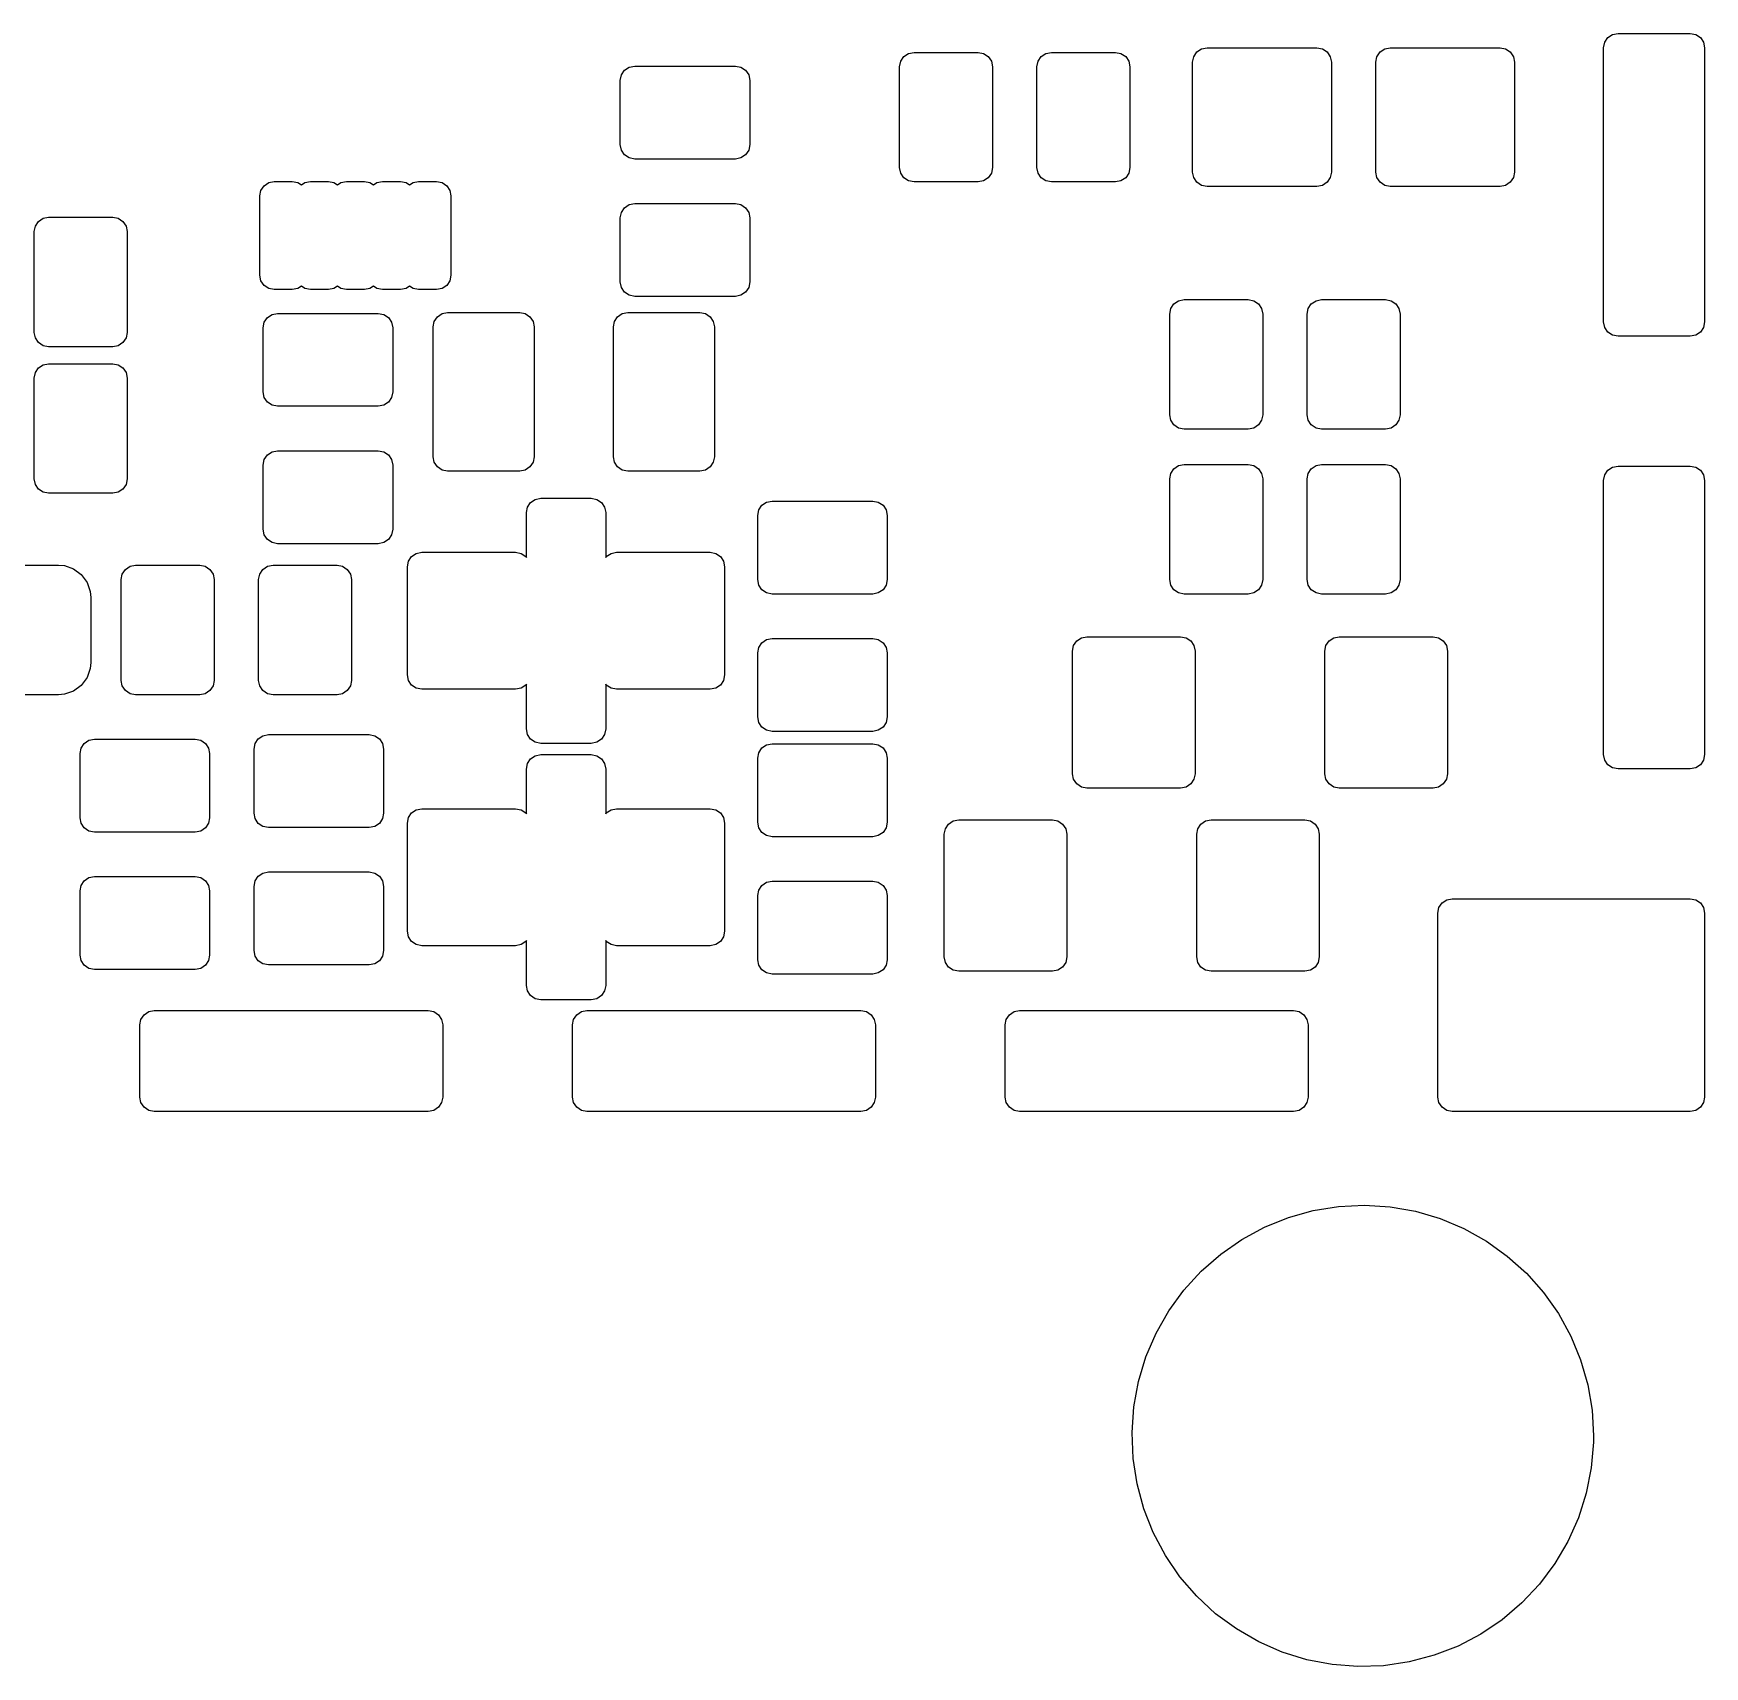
# Model space of a CAD drawing. Extents: x 0.01 to 3.59, y 0.07 to 1.93.
# Drawn here: x 2.674 to 3.587, y 0.074 to 0.966 of the extents above; entities that cross this region are included whole.
import ezdxf

# ---------------------------------------------------------------- set-up
doc = ezdxf.new("R2010")
doc.units = 0
doc.header["$MEASUREMENT"] = 0
doc.layers.add('BLACK', color=7, linetype='CONTINUOUS')

msp = doc.modelspace()

# ---------------------------------------------------------------- linework, layer by layer
at = {"layer": 'BLACK', "linetype": 'CONTINUOUS'}
for p, q in [((3.53154, 0.957835), (3.53213, 0.960848)), ((3.53213, 0.960848), (3.53384, 0.963402)), ((3.53384, 0.963402), (3.5364, 0.965109)), ((3.5364, 0.965109), (3.53941, 0.965709)), ((3.53941, 0.965709), (3.57878, 0.965709)), ((3.57878, 0.965709), (3.58179, 0.965109)), ((3.58179, 0.965109), (3.58435, 0.963402)), ((3.58435, 0.963402), (3.58605, 0.960848)), ((3.58605, 0.960848), (3.58665, 0.957835)), ((3.14713, 0.9475), (3.14773, 0.950513)), ((3.14773, 0.950513), (3.14943, 0.953068)), ((3.14943, 0.953068), (3.15199, 0.954775)), ((3.15199, 0.954775), (3.155, 0.955374)), ((3.155, 0.955374), (3.19, 0.955374)), ((3.19, 0.955374), (3.19301, 0.954775)), ((3.19301, 0.954775), (3.19557, 0.953068)), ((3.19557, 0.953068), (3.19727, 0.950513)), ((3.19727, 0.950513), (3.19787, 0.9475)), ((3.22213, 0.9475), (3.22273, 0.950513)), ((3.22273, 0.950513), (3.22443, 0.953068)), ((3.22443, 0.953068), (3.22699, 0.954775)), ((3.22699, 0.954775), (3.23, 0.955374)), ((3.23, 0.955374), (3.265, 0.955374)), ((3.265, 0.955374), (3.26801, 0.954775)), ((3.26801, 0.954775), (3.27057, 0.953068)), ((3.27057, 0.953068), (3.27227, 0.950513)), ((3.27227, 0.950513), (3.27287, 0.9475)), ((3.30713, 0.95), (3.30773, 0.953013)), ((3.30713, 0.89), (3.30713, 0.95)), ((3.30773, 0.953013), (3.30943, 0.955568)), ((3.30943, 0.955568), (3.31199, 0.957275)), ((3.31199, 0.957275), (3.315, 0.957874)), ((3.315, 0.957874), (3.375, 0.957874)), ((3.375, 0.957874), (3.37801, 0.957275)), ((3.37801, 0.957275), (3.38057, 0.955568)), ((3.38057, 0.955568), (3.38227, 0.953013)), ((3.38227, 0.953013), (3.38287, 0.95)), ((3.38287, 0.95), (3.38287, 0.89)), ((3.40713, 0.95), (3.40773, 0.953013)), ((3.40713, 0.89), (3.40713, 0.95)), ((3.40773, 0.953013), (3.40943, 0.955568)), ((3.40943, 0.955568), (3.41199, 0.957275)), ((3.41199, 0.957275), (3.415, 0.957874)), ((3.415, 0.957874), (3.475, 0.957874)), ((3.475, 0.957874), (3.47801, 0.957275)), ((3.47801, 0.957275), (3.48057, 0.955568)), ((3.48057, 0.955568), (3.48227, 0.953013)), ((3.48227, 0.953013), (3.48287, 0.95)), ((3.48287, 0.95), (3.48287, 0.89)), ((3.53154, 0.808228), (3.53154, 0.957835)), ((3.58665, 0.957835), (3.58665, 0.808228)), ((2.99463, 0.94), (2.99523, 0.943013)), ((2.99463, 0.905), (2.99463, 0.94)), ((2.99523, 0.943013), (2.99693, 0.945568)), ((2.99693, 0.945568), (2.99949, 0.947275)), ((2.99949, 0.947275), (3.0025, 0.947874)), ((3.0025, 0.947874), (3.0575, 0.947874)), ((3.0575, 0.947874), (3.06051, 0.947275)), ((3.06051, 0.947275), (3.06307, 0.945568)), ((3.06307, 0.945568), (3.06477, 0.943013)), ((3.06477, 0.943013), (3.06537, 0.94)), ((3.06537, 0.94), (3.06537, 0.905)), ((3.14713, 0.8925), (3.14713, 0.9475)), ((3.19787, 0.9475), (3.19787, 0.8925)), ((3.22213, 0.8925), (3.22213, 0.9475)), ((3.27287, 0.9475), (3.27287, 0.8925)), ((2.99523, 0.901987), (2.99463, 0.905)), ((3.06537, 0.905), (3.06477, 0.901987)), ((2.99693, 0.899432), (2.99523, 0.901987)), ((2.99949, 0.897725), (2.99693, 0.899432)), ((3.0025, 0.897126), (2.99949, 0.897725)), ((3.0575, 0.897126), (3.0025, 0.897126)), ((3.06051, 0.897725), (3.0575, 0.897126)), ((3.06307, 0.899432), (3.06051, 0.897725)), ((3.06477, 0.901987), (3.06307, 0.899432)), ((3.14773, 0.889487), (3.14713, 0.8925)), ((3.14943, 0.886932), (3.14773, 0.889487)), ((3.15199, 0.885225), (3.14943, 0.886932)), ((3.155, 0.884626), (3.15199, 0.885225)), ((3.19301, 0.885225), (3.19, 0.884626)), ((3.19557, 0.886932), (3.19301, 0.885225)), ((3.19727, 0.889487), (3.19557, 0.886932)), ((3.19787, 0.8925), (3.19727, 0.889487)), ((3.22273, 0.889487), (3.22213, 0.8925)), ((3.22443, 0.886932), (3.22273, 0.889487)), ((3.22699, 0.885225), (3.22443, 0.886932)), ((3.23, 0.884626), (3.22699, 0.885225)), ((3.26801, 0.885225), (3.265, 0.884626)), ((3.27057, 0.886932), (3.26801, 0.885225)), ((3.27227, 0.889487), (3.27057, 0.886932)), ((3.27287, 0.8925), (3.27227, 0.889487)), ((3.30773, 0.886987), (3.30713, 0.89)), ((3.30943, 0.884432), (3.30773, 0.886987)), ((3.38227, 0.886987), (3.38057, 0.884432)), ((3.38287, 0.89), (3.38227, 0.886987)), ((3.40773, 0.886987), (3.40713, 0.89)), ((3.40943, 0.884432), (3.40773, 0.886987)), ((3.48227, 0.886987), (3.48057, 0.884432)), ((3.48287, 0.89), (3.48227, 0.886987)), ((2.79783, 0.877008), (2.79843, 0.880021)), ((2.79783, 0.833701), (2.79783, 0.877008)), ((2.79843, 0.880021), (2.80014, 0.882576)), ((2.80014, 0.882576), (2.8027, 0.884283)), ((2.8027, 0.884283), (2.80571, 0.884882)), ((2.80571, 0.884882), (2.81555, 0.884882)), ((2.81555, 0.884882), (2.81856, 0.884283)), ((2.81856, 0.884283), (2.82047, 0.883008)), ((2.82047, 0.883008), (2.82238, 0.884283)), ((2.82238, 0.884283), (2.82539, 0.884882)), ((2.82539, 0.884882), (2.83524, 0.884882)), ((2.83524, 0.884882), (2.83825, 0.884283)), ((2.83825, 0.884283), (2.84016, 0.883008)), ((2.84016, 0.883008), (2.84207, 0.884283)), ((2.84207, 0.884283), (2.84508, 0.884882)), ((2.84508, 0.884882), (2.85492, 0.884882)), ((2.85492, 0.884882), (2.85793, 0.884283)), ((2.85793, 0.884283), (2.85984, 0.883008)), ((2.85984, 0.883008), (2.86175, 0.884283)), ((2.86175, 0.884283), (2.86476, 0.884882)), ((2.86476, 0.884882), (2.87461, 0.884882)), ((2.87461, 0.884882), (2.87762, 0.884283)), ((2.87762, 0.884283), (2.87953, 0.883008)), ((2.87953, 0.883008), (2.88144, 0.884283)), ((2.88144, 0.884283), (2.88445, 0.884882)), ((2.88445, 0.884882), (2.89429, 0.884882)), ((2.89429, 0.884882), (2.8973, 0.884283)), ((2.8973, 0.884283), (2.89986, 0.882576)), ((2.89986, 0.882576), (2.90157, 0.880021)), ((2.90157, 0.880021), (2.90217, 0.877008)), ((2.90217, 0.877008), (2.90217, 0.833701)), ((3.19, 0.884626), (3.155, 0.884626)), ((3.265, 0.884626), (3.23, 0.884626)), ((3.31199, 0.882725), (3.30943, 0.884432)), ((3.315, 0.882126), (3.31199, 0.882725)), ((3.375, 0.882126), (3.315, 0.882126)), ((3.37801, 0.882725), (3.375, 0.882126)), ((3.38057, 0.884432), (3.37801, 0.882725)), ((3.41199, 0.882725), (3.40943, 0.884432)), ((3.415, 0.882126), (3.41199, 0.882725)), ((3.475, 0.882126), (3.415, 0.882126)), ((3.47801, 0.882725), (3.475, 0.882126)), ((3.48057, 0.884432), (3.47801, 0.882725)), ((2.99463, 0.865), (2.99523, 0.868013)), ((2.99523, 0.868013), (2.99693, 0.870568)), ((2.99693, 0.870568), (2.99949, 0.872275)), ((2.99949, 0.872275), (3.0025, 0.872874)), ((3.0025, 0.872874), (3.0575, 0.872874)), ((3.0575, 0.872874), (3.06051, 0.872275)), ((3.06051, 0.872275), (3.06307, 0.870568)), ((3.06307, 0.870568), (3.06477, 0.868013)), ((3.06477, 0.868013), (3.06537, 0.865)), ((2.67463, 0.8575), (2.67523, 0.860513)), ((2.67523, 0.860513), (2.67693, 0.863068)), ((2.67693, 0.863068), (2.67949, 0.864775)), ((2.67949, 0.864775), (2.6825, 0.865374)), ((2.6825, 0.865374), (2.7175, 0.865374)), ((2.7175, 0.865374), (2.72051, 0.864775)), ((2.72051, 0.864775), (2.72307, 0.863068)), ((2.72307, 0.863068), (2.72477, 0.860513)), ((2.72477, 0.860513), (2.72537, 0.8575)), ((2.99463, 0.83), (2.99463, 0.865)), ((3.06537, 0.865), (3.06537, 0.83)), ((2.67463, 0.8025), (2.67463, 0.8575)), ((2.72537, 0.8575), (2.72537, 0.8025)), ((2.79843, 0.830688), (2.79783, 0.833701)), ((2.80014, 0.828133), (2.79843, 0.830688)), ((2.90157, 0.830688), (2.89986, 0.828133)), ((2.90217, 0.833701), (2.90157, 0.830688)), ((2.8027, 0.826426), (2.80014, 0.828133)), ((2.80571, 0.825827), (2.8027, 0.826426)), ((2.81555, 0.825827), (2.80571, 0.825827)), ((2.81856, 0.826426), (2.81555, 0.825827)), ((2.82047, 0.827701), (2.81856, 0.826426)), ((2.82238, 0.826426), (2.82047, 0.827701)), ((2.82539, 0.825827), (2.82238, 0.826426)), ((2.83524, 0.825827), (2.82539, 0.825827)), ((2.83825, 0.826426), (2.83524, 0.825827)), ((2.84016, 0.827701), (2.83825, 0.826426)), ((2.84207, 0.826426), (2.84016, 0.827701)), ((2.84508, 0.825827), (2.84207, 0.826426)), ((2.85492, 0.825827), (2.84508, 0.825827)), ((2.85793, 0.826426), (2.85492, 0.825827)), ((2.85984, 0.827701), (2.85793, 0.826426)), ((2.86175, 0.826426), (2.85984, 0.827701)), ((2.86476, 0.825827), (2.86175, 0.826426)), ((2.87461, 0.825827), (2.86476, 0.825827)), ((2.87762, 0.826426), (2.87461, 0.825827)), ((2.87953, 0.827701), (2.87762, 0.826426)), ((2.88144, 0.826426), (2.87953, 0.827701)), ((2.88445, 0.825827), (2.88144, 0.826426)), ((2.89429, 0.825827), (2.88445, 0.825827)), ((2.8973, 0.826426), (2.89429, 0.825827)), ((2.89986, 0.828133), (2.8973, 0.826426)), ((2.99523, 0.826987), (2.99463, 0.83)), ((2.99693, 0.824432), (2.99523, 0.826987)), ((2.99949, 0.822725), (2.99693, 0.824432)), ((3.0025, 0.822126), (2.99949, 0.822725)), ((3.0575, 0.822126), (3.0025, 0.822126)), ((3.06051, 0.822725), (3.0575, 0.822126)), ((3.06307, 0.824432), (3.06051, 0.822725)), ((3.06477, 0.826987), (3.06307, 0.824432)), ((3.06537, 0.83), (3.06477, 0.826987)), ((2.80193, 0.810568), (2.80449, 0.812275)), ((2.80449, 0.812275), (2.8075, 0.812874)), ((2.8075, 0.812874), (2.8625, 0.812874)), ((2.8625, 0.812874), (2.86551, 0.812275)), ((2.86551, 0.812275), (2.86807, 0.810568)), ((2.89475, 0.811001), (2.8973, 0.812708)), ((2.8973, 0.812708), (2.90031, 0.813307)), ((2.90031, 0.813307), (2.93969, 0.813307)), ((2.93969, 0.813307), (2.9427, 0.812708)), ((2.9427, 0.812708), (2.94525, 0.811001)), ((2.99317, 0.811001), (2.99573, 0.812708)), ((2.99573, 0.812708), (2.99874, 0.813307)), ((2.99874, 0.813307), (3.03811, 0.813307)), ((3.03811, 0.813307), (3.04112, 0.812708)), ((3.04112, 0.812708), (3.04368, 0.811001)), ((3.29463, 0.8125), (3.29523, 0.815513)), ((3.29463, 0.7575), (3.29463, 0.8125)), ((3.29523, 0.815513), (3.29693, 0.818068)), ((3.29693, 0.818068), (3.29949, 0.819775)), ((3.29949, 0.819775), (3.3025, 0.820374)), ((3.3025, 0.820374), (3.3375, 0.820374)), ((3.3375, 0.820374), (3.34051, 0.819775)), ((3.34051, 0.819775), (3.34307, 0.818068)), ((3.34307, 0.818068), (3.34477, 0.815513)), ((3.34477, 0.815513), (3.34537, 0.8125)), ((3.34537, 0.8125), (3.34537, 0.7575)), ((3.36963, 0.8125), (3.37023, 0.815513)), ((3.36963, 0.7575), (3.36963, 0.8125)), ((3.37023, 0.815513), (3.37193, 0.818068)), ((3.37193, 0.818068), (3.37449, 0.819775)), ((3.37449, 0.819775), (3.3775, 0.820374)), ((3.3775, 0.820374), (3.4125, 0.820374)), ((3.4125, 0.820374), (3.41551, 0.819775)), ((3.41551, 0.819775), (3.41807, 0.818068)), ((3.41807, 0.818068), (3.41977, 0.815513)), ((3.41977, 0.815513), (3.42037, 0.8125)), ((3.42037, 0.8125), (3.42037, 0.7575)), ((2.79963, 0.805), (2.80023, 0.808013)), ((2.79963, 0.77), (2.79963, 0.805)), ((2.80023, 0.808013), (2.80193, 0.810568)), ((2.86807, 0.810568), (2.86977, 0.808013)), ((2.86977, 0.808013), (2.87037, 0.805)), ((2.87037, 0.805), (2.87037, 0.77)), ((2.89244, 0.805433), (2.89304, 0.808446)), ((2.89244, 0.734567), (2.89244, 0.805433)), ((2.89304, 0.808446), (2.89475, 0.811001)), ((2.94525, 0.811001), (2.94696, 0.808446)), ((2.94696, 0.808446), (2.94756, 0.805433)), ((2.94756, 0.805433), (2.94756, 0.734567)), ((2.99087, 0.805433), (2.99147, 0.808446)), ((2.99087, 0.734567), (2.99087, 0.805433)), ((2.99147, 0.808446), (2.99317, 0.811001)), ((3.04368, 0.811001), (3.04538, 0.808446)), ((3.04538, 0.808446), (3.04598, 0.805433)), ((3.04598, 0.805433), (3.04598, 0.734567)), ((3.53213, 0.805215), (3.53154, 0.808228)), ((3.53384, 0.802661), (3.53213, 0.805215)), ((3.58605, 0.805215), (3.58435, 0.802661)), ((3.58665, 0.808228), (3.58605, 0.805215)), ((2.67523, 0.799487), (2.67463, 0.8025)), ((2.67693, 0.796932), (2.67523, 0.799487)), ((2.67949, 0.795225), (2.67693, 0.796932)), ((2.6825, 0.794626), (2.67949, 0.795225)), ((2.7175, 0.794626), (2.6825, 0.794626)), ((2.72051, 0.795225), (2.7175, 0.794626)), ((2.72307, 0.796932), (2.72051, 0.795225)), ((2.72477, 0.799487), (2.72307, 0.796932)), ((2.72537, 0.8025), (2.72477, 0.799487)), ((3.5364, 0.800954), (3.53384, 0.802661)), ((3.53941, 0.800354), (3.5364, 0.800954)), ((3.57878, 0.800354), (3.53941, 0.800354)), ((3.58179, 0.800954), (3.57878, 0.800354)), ((3.58435, 0.802661), (3.58179, 0.800954)), ((2.67693, 0.783068), (2.67949, 0.784775)), ((2.67949, 0.784775), (2.6825, 0.785374)), ((2.6825, 0.785374), (2.7175, 0.785374)), ((2.7175, 0.785374), (2.72051, 0.784775)), ((2.72051, 0.784775), (2.72307, 0.783068)), ((2.67463, 0.7775), (2.67523, 0.780513)), ((2.67463, 0.7225), (2.67463, 0.7775)), ((2.67523, 0.780513), (2.67693, 0.783068)), ((2.72307, 0.783068), (2.72477, 0.780513)), ((2.72477, 0.780513), (2.72537, 0.7775)), ((2.72537, 0.7775), (2.72537, 0.7225)), ((2.80023, 0.766987), (2.79963, 0.77)), ((2.80193, 0.764432), (2.80023, 0.766987)), ((2.86977, 0.766987), (2.86807, 0.764432)), ((2.87037, 0.77), (2.86977, 0.766987)), ((2.80449, 0.762725), (2.80193, 0.764432)), ((2.8075, 0.762126), (2.80449, 0.762725)), ((2.8625, 0.762126), (2.8075, 0.762126)), ((2.86551, 0.762725), (2.8625, 0.762126)), ((2.86807, 0.764432), (2.86551, 0.762725)), ((3.29523, 0.754487), (3.29463, 0.7575)), ((3.34537, 0.7575), (3.34477, 0.754487)), ((3.37023, 0.754487), (3.36963, 0.7575)), ((3.42037, 0.7575), (3.41977, 0.754487)), ((3.29693, 0.751932), (3.29523, 0.754487)), ((3.29949, 0.750225), (3.29693, 0.751932)), ((3.3025, 0.749626), (3.29949, 0.750225)), ((3.3375, 0.749626), (3.3025, 0.749626)), ((3.34051, 0.750225), (3.3375, 0.749626)), ((3.34307, 0.751932), (3.34051, 0.750225)), ((3.34477, 0.754487), (3.34307, 0.751932)), ((3.37193, 0.751932), (3.37023, 0.754487)), ((3.37449, 0.750225), (3.37193, 0.751932)), ((3.3775, 0.749626), (3.37449, 0.750225)), ((3.4125, 0.749626), (3.3775, 0.749626)), ((3.41551, 0.750225), (3.4125, 0.749626)), ((3.41807, 0.751932), (3.41551, 0.750225)), ((3.41977, 0.754487), (3.41807, 0.751932)), ((2.79963, 0.73), (2.80023, 0.733013)), ((2.79963, 0.695), (2.79963, 0.73)), ((2.80023, 0.733013), (2.80193, 0.735568)), ((2.80193, 0.735568), (2.80449, 0.737275)), ((2.80449, 0.737275), (2.8075, 0.737874)), ((2.8075, 0.737874), (2.8625, 0.737874)), ((2.8625, 0.737874), (2.86551, 0.737275)), ((2.86551, 0.737275), (2.86807, 0.735568)), ((2.86807, 0.735568), (2.86977, 0.733013)), ((2.86977, 0.733013), (2.87037, 0.73)), ((2.87037, 0.73), (2.87037, 0.695)), ((2.89304, 0.731554), (2.89244, 0.734567)), ((2.89475, 0.728999), (2.89304, 0.731554)), ((2.94696, 0.731554), (2.94525, 0.728999)), ((2.94756, 0.734567), (2.94696, 0.731554)), ((2.99147, 0.731554), (2.99087, 0.734567)), ((2.99317, 0.728999), (2.99147, 0.731554)), ((3.04538, 0.731554), (3.04368, 0.728999)), ((3.04598, 0.734567), (3.04538, 0.731554)), ((3.29949, 0.729775), (3.3025, 0.730374)), ((3.3025, 0.730374), (3.3375, 0.730374)), ((3.3375, 0.730374), (3.34051, 0.729775)), ((3.37449, 0.729775), (3.3775, 0.730374)), ((3.3775, 0.730374), (3.4125, 0.730374)), ((3.4125, 0.730374), (3.41551, 0.729775)), ((2.67523, 0.719487), (2.67463, 0.7225)), ((2.72537, 0.7225), (2.72477, 0.719487)), ((2.8973, 0.727292), (2.89475, 0.728999)), ((2.90031, 0.726693), (2.8973, 0.727292)), ((2.93969, 0.726693), (2.90031, 0.726693)), ((2.9427, 0.727292), (2.93969, 0.726693)), ((2.94525, 0.728999), (2.9427, 0.727292)), ((2.99573, 0.727292), (2.99317, 0.728999)), ((2.99874, 0.726693), (2.99573, 0.727292)), ((3.03811, 0.726693), (2.99874, 0.726693)), ((3.04112, 0.727292), (3.03811, 0.726693)), ((3.04368, 0.728999), (3.04112, 0.727292)), ((3.29463, 0.7225), (3.29523, 0.725513)), ((3.29463, 0.6675), (3.29463, 0.7225)), ((3.29523, 0.725513), (3.29693, 0.728068)), ((3.29693, 0.728068), (3.29949, 0.729775)), ((3.34051, 0.729775), (3.34307, 0.728068)), ((3.34307, 0.728068), (3.34477, 0.725513)), ((3.34477, 0.725513), (3.34537, 0.7225)), ((3.34537, 0.7225), (3.34537, 0.6675)), ((3.36963, 0.7225), (3.37023, 0.725513)), ((3.36963, 0.6675), (3.36963, 0.7225)), ((3.37023, 0.725513), (3.37193, 0.728068)), ((3.37193, 0.728068), (3.37449, 0.729775)), ((3.41551, 0.729775), (3.41807, 0.728068)), ((3.41807, 0.728068), (3.41977, 0.725513)), ((3.41977, 0.725513), (3.42037, 0.7225)), ((3.42037, 0.7225), (3.42037, 0.6675)), ((3.53154, 0.721614), (3.53213, 0.724627)), ((3.53154, 0.572008), (3.53154, 0.721614)), ((3.53213, 0.724627), (3.53384, 0.727182)), ((3.53384, 0.727182), (3.5364, 0.728889)), ((3.5364, 0.728889), (3.53941, 0.729488)), ((3.53941, 0.729488), (3.57878, 0.729488)), ((3.57878, 0.729488), (3.58179, 0.728889)), ((3.58179, 0.728889), (3.58435, 0.727182)), ((3.58435, 0.727182), (3.58605, 0.724627)), ((3.58605, 0.724627), (3.58665, 0.721614)), ((3.58665, 0.721614), (3.58665, 0.572008)), ((2.67693, 0.716932), (2.67523, 0.719487)), ((2.67949, 0.715225), (2.67693, 0.716932)), ((2.6825, 0.714626), (2.67949, 0.715225)), ((2.7175, 0.714626), (2.6825, 0.714626)), ((2.72051, 0.715225), (2.7175, 0.714626)), ((2.72307, 0.716932), (2.72051, 0.715225)), ((2.72477, 0.719487), (2.72307, 0.716932)), ((2.94821, 0.71133), (2.95122, 0.711929)), ((2.95122, 0.711929), (2.97878, 0.711929)), ((2.97878, 0.711929), (2.98179, 0.71133)), ((2.94335, 0.704055), (2.94395, 0.707068)), ((2.94335, 0.67959), (2.94335, 0.704055)), ((2.94395, 0.707068), (2.94565, 0.709623)), ((2.94565, 0.709623), (2.94821, 0.71133)), ((2.98179, 0.71133), (2.98435, 0.709623)), ((2.98435, 0.709623), (2.98605, 0.707068)), ((2.98605, 0.707068), (2.98665, 0.704055)), ((2.98665, 0.704055), (2.98665, 0.67959)), ((3.06963, 0.7025), (3.07023, 0.705513)), ((3.07023, 0.705513), (3.07193, 0.708068)), ((3.07193, 0.708068), (3.07449, 0.709775)), ((3.07449, 0.709775), (3.0775, 0.710374)), ((3.0775, 0.710374), (3.1325, 0.710374)), ((3.1325, 0.710374), (3.13551, 0.709775)), ((3.13551, 0.709775), (3.13807, 0.708068)), ((3.13807, 0.708068), (3.13977, 0.705513)), ((3.13977, 0.705513), (3.14037, 0.7025)), ((2.80023, 0.691987), (2.79963, 0.695)), ((2.87037, 0.695), (2.86977, 0.691987)), ((3.06963, 0.6675), (3.06963, 0.7025)), ((3.14037, 0.7025), (3.14037, 0.6675)), ((2.80193, 0.689432), (2.80023, 0.691987)), ((2.80449, 0.687725), (2.80193, 0.689432)), ((2.8075, 0.687126), (2.80449, 0.687725)), ((2.8625, 0.687126), (2.8075, 0.687126)), ((2.86551, 0.687725), (2.8625, 0.687126)), ((2.86807, 0.689432), (2.86551, 0.687725)), ((2.86977, 0.691987), (2.86807, 0.689432)), ((2.6622, 0.675433), (2.6878, 0.675433)), ((2.6878, 0.675433), (2.69112, 0.675119)), ((2.72699, 0.674775), (2.73, 0.675374)), ((2.73, 0.675374), (2.765, 0.675374)), ((2.765, 0.675374), (2.76801, 0.674775)), ((2.80199, 0.674775), (2.805, 0.675374)), ((2.805, 0.675374), (2.84, 0.675374)), ((2.84, 0.675374), (2.84301, 0.674775)), ((2.87839, 0.674528), (2.87899, 0.677541)), ((2.87899, 0.677541), (2.88069, 0.680095)), ((2.88069, 0.680095), (2.88325, 0.681802)), ((2.88325, 0.681802), (2.88626, 0.682402)), ((2.88626, 0.682402), (2.93744, 0.682402)), ((2.93744, 0.682402), (2.94045, 0.681802)), ((2.94045, 0.681802), (2.94301, 0.680095)), ((2.94301, 0.680095), (2.94335, 0.67959)), ((2.98665, 0.67959), (2.98699, 0.680095)), ((2.98699, 0.680095), (2.98955, 0.681802)), ((2.98955, 0.681802), (2.99256, 0.682402)), ((2.99256, 0.682402), (3.04374, 0.682402)), ((3.04374, 0.682402), (3.04675, 0.681802)), ((3.04675, 0.681802), (3.04931, 0.680095)), ((3.04931, 0.680095), (3.05101, 0.677541)), ((3.05101, 0.677541), (3.05161, 0.674528)), ((2.69112, 0.675119), (2.69609, 0.673374)), ((2.69609, 0.673374), (2.70032, 0.670244)), ((2.70032, 0.670244), (2.70345, 0.666007)), ((2.72213, 0.6675), (2.72273, 0.670513)), ((2.72213, 0.6125), (2.72213, 0.6675)), ((2.72273, 0.670513), (2.72443, 0.673068)), ((2.72443, 0.673068), (2.72699, 0.674775)), ((2.76801, 0.674775), (2.77057, 0.673068)), ((2.77057, 0.673068), (2.77227, 0.670513)), ((2.77227, 0.670513), (2.77287, 0.6675)), ((2.77287, 0.6675), (2.77287, 0.6125)), ((2.79713, 0.6675), (2.79773, 0.670513)), ((2.79713, 0.6125), (2.79713, 0.6675)), ((2.79773, 0.670513), (2.79943, 0.673068)), ((2.79943, 0.673068), (2.80199, 0.674775)), ((2.84301, 0.674775), (2.84557, 0.673068)), ((2.84557, 0.673068), (2.84727, 0.670513)), ((2.84727, 0.670513), (2.84787, 0.6675)), ((2.84787, 0.6675), (2.84787, 0.6125)), ((2.87839, 0.615472), (2.87839, 0.674528)), ((3.05161, 0.674528), (3.05161, 0.615472)), ((3.07023, 0.664487), (3.06963, 0.6675)), ((3.14037, 0.6675), (3.13977, 0.664487)), ((3.29523, 0.664487), (3.29463, 0.6675)), ((3.34537, 0.6675), (3.34477, 0.664487)), ((3.37023, 0.664487), (3.36963, 0.6675)), ((3.42037, 0.6675), (3.41977, 0.664487)), ((2.70345, 0.666007), (2.7052, 0.661036)), ((2.7052, 0.661036), (2.70551, 0.657717)), ((2.70551, 0.657717), (2.70551, 0.622283)), ((3.07193, 0.661932), (3.07023, 0.664487)), ((3.07449, 0.660225), (3.07193, 0.661932)), ((3.0775, 0.659626), (3.07449, 0.660225)), ((3.1325, 0.659626), (3.0775, 0.659626)), ((3.13551, 0.660225), (3.1325, 0.659626)), ((3.13807, 0.661932), (3.13551, 0.660225)), ((3.13977, 0.664487), (3.13807, 0.661932)), ((3.29693, 0.661932), (3.29523, 0.664487)), ((3.29949, 0.660225), (3.29693, 0.661932)), ((3.3025, 0.659626), (3.29949, 0.660225)), ((3.3375, 0.659626), (3.3025, 0.659626)), ((3.34051, 0.660225), (3.3375, 0.659626)), ((3.34307, 0.661932), (3.34051, 0.660225)), ((3.34477, 0.664487), (3.34307, 0.661932)), ((3.37193, 0.661932), (3.37023, 0.664487)), ((3.37449, 0.660225), (3.37193, 0.661932)), ((3.3775, 0.659626), (3.37449, 0.660225)), ((3.4125, 0.659626), (3.3775, 0.659626)), ((3.41551, 0.660225), (3.4125, 0.659626)), ((3.41807, 0.661932), (3.41551, 0.660225)), ((3.41977, 0.664487), (3.41807, 0.661932)), ((3.06963, 0.6275), (3.07023, 0.630513)), ((3.07023, 0.630513), (3.07193, 0.633068)), ((3.07193, 0.633068), (3.07449, 0.634775)), ((3.07449, 0.634775), (3.0775, 0.635374)), ((3.0775, 0.635374), (3.1325, 0.635374)), ((3.1325, 0.635374), (3.13551, 0.634775)), ((3.13551, 0.634775), (3.13807, 0.633068)), ((3.13807, 0.633068), (3.13977, 0.630513)), ((3.13977, 0.630513), (3.14037, 0.6275)), ((3.24154, 0.628465), (3.24213, 0.631478)), ((3.24213, 0.631478), (3.24384, 0.634032)), ((3.24384, 0.634032), (3.2464, 0.635739)), ((3.2464, 0.635739), (3.24941, 0.636339)), ((3.24941, 0.636339), (3.30059, 0.636339)), ((3.30059, 0.636339), (3.3036, 0.635739)), ((3.3036, 0.635739), (3.30616, 0.634032)), ((3.30616, 0.634032), (3.30787, 0.631478)), ((3.30787, 0.631478), (3.30846, 0.628465)), ((3.37933, 0.628465), (3.37993, 0.631478)), ((3.37993, 0.631478), (3.38164, 0.634032)), ((3.38164, 0.634032), (3.38419, 0.635739)), ((3.38419, 0.635739), (3.3872, 0.636339)), ((3.3872, 0.636339), (3.43839, 0.636339)), ((3.43839, 0.636339), (3.4414, 0.635739)), ((3.4414, 0.635739), (3.44395, 0.634032)), ((3.44395, 0.634032), (3.44566, 0.631478)), ((3.44566, 0.631478), (3.44626, 0.628465)), ((2.70551, 0.622283), (2.7052, 0.618964)), ((3.06963, 0.5925), (3.06963, 0.6275)), ((3.14037, 0.6275), (3.14037, 0.5925)), ((3.24154, 0.561535), (3.24154, 0.628465)), ((3.30846, 0.628465), (3.30846, 0.561535)), ((3.37933, 0.561535), (3.37933, 0.628465)), ((3.44626, 0.628465), (3.44626, 0.561535)), ((2.70345, 0.613993), (2.70032, 0.609756)), ((2.7052, 0.618964), (2.70345, 0.613993)), ((2.72273, 0.609487), (2.72213, 0.6125)), ((2.77287, 0.6125), (2.77227, 0.609487)), ((2.79773, 0.609487), (2.79713, 0.6125)), ((2.84787, 0.6125), (2.84727, 0.609487)), ((2.87899, 0.612459), (2.87839, 0.615472)), ((2.88069, 0.609905), (2.87899, 0.612459)), ((3.05101, 0.612459), (3.04931, 0.609905)), ((3.05161, 0.615472), (3.05101, 0.612459)), ((2.6878, 0.604567), (2.6622, 0.604567)), ((2.69112, 0.604881), (2.6878, 0.604567)), ((2.69609, 0.606626), (2.69112, 0.604881)), ((2.70032, 0.609756), (2.69609, 0.606626)), ((2.72443, 0.606932), (2.72273, 0.609487)), ((2.72699, 0.605225), (2.72443, 0.606932)), ((2.73, 0.604626), (2.72699, 0.605225)), ((2.765, 0.604626), (2.73, 0.604626)), ((2.76801, 0.605225), (2.765, 0.604626)), ((2.77057, 0.606932), (2.76801, 0.605225)), ((2.77227, 0.609487), (2.77057, 0.606932)), ((2.79943, 0.606932), (2.79773, 0.609487)), ((2.80199, 0.605225), (2.79943, 0.606932)), ((2.805, 0.604626), (2.80199, 0.605225)), ((2.84, 0.604626), (2.805, 0.604626)), ((2.84301, 0.605225), (2.84, 0.604626)), ((2.84557, 0.606932), (2.84301, 0.605225)), ((2.84727, 0.609487), (2.84557, 0.606932)), ((2.88325, 0.608198), (2.88069, 0.609905)), ((2.88626, 0.607598), (2.88325, 0.608198)), ((2.93744, 0.607598), (2.88626, 0.607598)), ((2.94045, 0.608198), (2.93744, 0.607598)), ((2.94301, 0.609905), (2.94045, 0.608198)), ((2.94335, 0.61041), (2.94301, 0.609905)), ((2.94335, 0.585945), (2.94335, 0.61041)), ((2.98699, 0.609905), (2.98665, 0.61041)), ((2.98665, 0.61041), (2.98665, 0.585945)), ((2.98955, 0.608198), (2.98699, 0.609905)), ((2.99256, 0.607598), (2.98955, 0.608198)), ((3.04374, 0.607598), (2.99256, 0.607598)), ((3.04675, 0.608198), (3.04374, 0.607598)), ((3.04931, 0.609905), (3.04675, 0.608198)), ((2.94395, 0.582932), (2.94335, 0.585945)), ((2.98665, 0.585945), (2.98605, 0.582932)), ((3.07023, 0.589487), (3.06963, 0.5925)), ((3.07193, 0.586932), (3.07023, 0.589487)), ((3.07449, 0.585225), (3.07193, 0.586932)), ((3.0775, 0.584626), (3.07449, 0.585225)), ((3.1325, 0.584626), (3.0775, 0.584626)), ((3.13551, 0.585225), (3.1325, 0.584626)), ((3.13807, 0.586932), (3.13551, 0.585225)), ((3.13977, 0.589487), (3.13807, 0.586932)), ((3.14037, 0.5925), (3.13977, 0.589487)), ((2.69963, 0.5725), (2.70023, 0.575513)), ((2.70023, 0.575513), (2.70193, 0.578068)), ((2.70193, 0.578068), (2.70449, 0.579775)), ((2.70449, 0.579775), (2.7075, 0.580374)), ((2.7075, 0.580374), (2.7625, 0.580374)), ((2.7625, 0.580374), (2.76551, 0.579775)), ((2.76551, 0.579775), (2.76807, 0.578068)), ((2.76807, 0.578068), (2.76977, 0.575513)), ((2.76977, 0.575513), (2.77037, 0.5725)), ((2.79463, 0.575), (2.79523, 0.578013)), ((2.79463, 0.54), (2.79463, 0.575)), ((2.79523, 0.578013), (2.79693, 0.580568)), ((2.79693, 0.580568), (2.79949, 0.582275)), ((2.79949, 0.582275), (2.8025, 0.582874)), ((2.8025, 0.582874), (2.8575, 0.582874)), ((2.8575, 0.582874), (2.86051, 0.582275)), ((2.86051, 0.582275), (2.86307, 0.580568)), ((2.86307, 0.580568), (2.86477, 0.578013)), ((2.86477, 0.578013), (2.86537, 0.575)), ((2.86537, 0.575), (2.86537, 0.54)), ((2.94565, 0.580377), (2.94395, 0.582932)), ((2.94821, 0.57867), (2.94565, 0.580377)), ((2.95122, 0.578071), (2.94821, 0.57867)), ((2.97878, 0.578071), (2.95122, 0.578071)), ((2.98179, 0.57867), (2.97878, 0.578071)), ((2.98435, 0.580377), (2.98179, 0.57867)), ((2.98605, 0.582932), (2.98435, 0.580377)), ((3.07023, 0.573013), (3.07193, 0.575568)), ((3.07193, 0.575568), (3.07449, 0.577275)), ((3.07449, 0.577275), (3.0775, 0.577874)), ((3.0775, 0.577874), (3.1325, 0.577874)), ((3.1325, 0.577874), (3.13551, 0.577275)), ((3.13551, 0.577275), (3.13807, 0.575568)), ((3.13807, 0.575568), (3.13977, 0.573013)), ((2.69963, 0.5375), (2.69963, 0.5725)), ((2.77037, 0.5725), (2.77037, 0.5375)), ((2.94335, 0.564055), (2.94395, 0.567068)), ((2.94395, 0.567068), (2.94565, 0.569623)), ((2.94565, 0.569623), (2.94821, 0.57133)), ((2.94821, 0.57133), (2.95122, 0.571929)), ((2.95122, 0.571929), (2.97878, 0.571929)), ((2.97878, 0.571929), (2.98179, 0.57133)), ((2.98179, 0.57133), (2.98435, 0.569623)), ((2.98435, 0.569623), (2.98605, 0.567068)), ((2.98605, 0.567068), (2.98665, 0.564055)), ((3.06963, 0.57), (3.07023, 0.573013)), ((3.06963, 0.535), (3.06963, 0.57)), ((3.13977, 0.573013), (3.14037, 0.57)), ((3.14037, 0.57), (3.14037, 0.535)), ((3.53213, 0.568995), (3.53154, 0.572008)), ((3.53384, 0.56644), (3.53213, 0.568995)), ((3.5364, 0.564733), (3.53384, 0.56644)), ((3.58435, 0.56644), (3.58179, 0.564733)), ((3.58605, 0.568995), (3.58435, 0.56644)), ((3.58665, 0.572008), (3.58605, 0.568995)), ((2.94335, 0.53959), (2.94335, 0.564055)), ((2.98665, 0.564055), (2.98665, 0.53959)), ((3.24213, 0.558522), (3.24154, 0.561535)), ((3.24384, 0.555968), (3.24213, 0.558522)), ((3.30787, 0.558522), (3.30616, 0.555968)), ((3.30846, 0.561535), (3.30787, 0.558522)), ((3.37993, 0.558522), (3.37933, 0.561535)), ((3.38164, 0.555968), (3.37993, 0.558522)), ((3.44566, 0.558522), (3.44395, 0.555968)), ((3.44626, 0.561535), (3.44566, 0.558522)), ((3.53941, 0.564134), (3.5364, 0.564733)), ((3.57878, 0.564134), (3.53941, 0.564134)), ((3.58179, 0.564733), (3.57878, 0.564134)), ((3.2464, 0.554261), (3.24384, 0.555968)), ((3.24941, 0.553661), (3.2464, 0.554261)), ((3.30059, 0.553661), (3.24941, 0.553661)), ((3.3036, 0.554261), (3.30059, 0.553661)), ((3.30616, 0.555968), (3.3036, 0.554261)), ((3.38419, 0.554261), (3.38164, 0.555968)), ((3.3872, 0.553661), (3.38419, 0.554261)), ((3.43839, 0.553661), (3.3872, 0.553661)), ((3.4414, 0.554261), (3.43839, 0.553661)), ((3.44395, 0.555968), (3.4414, 0.554261)), ((2.79523, 0.536987), (2.79463, 0.54)), ((2.86537, 0.54), (2.86477, 0.536987)), ((2.87899, 0.537541), (2.88069, 0.540095)), ((2.88069, 0.540095), (2.88325, 0.541802)), ((2.88325, 0.541802), (2.88626, 0.542402)), ((2.88626, 0.542402), (2.93744, 0.542402)), ((2.93744, 0.542402), (2.94045, 0.541802)), ((2.94045, 0.541802), (2.94301, 0.540095)), ((2.94301, 0.540095), (2.94335, 0.53959)), ((2.98665, 0.53959), (2.98699, 0.540095)), ((2.98699, 0.540095), (2.98955, 0.541802)), ((2.98955, 0.541802), (2.99256, 0.542402)), ((2.99256, 0.542402), (3.04374, 0.542402)), ((3.04374, 0.542402), (3.04675, 0.541802)), ((3.04675, 0.541802), (3.04931, 0.540095)), ((3.04931, 0.540095), (3.05101, 0.537541)), ((2.70023, 0.534487), (2.69963, 0.5375)), ((2.70193, 0.531932), (2.70023, 0.534487)), ((2.70449, 0.530225), (2.70193, 0.531932)), ((2.7075, 0.529626), (2.70449, 0.530225)), ((2.7625, 0.529626), (2.7075, 0.529626)), ((2.76551, 0.530225), (2.7625, 0.529626)), ((2.76807, 0.531932), (2.76551, 0.530225)), ((2.76977, 0.534487), (2.76807, 0.531932)), ((2.77037, 0.5375), (2.76977, 0.534487)), ((2.79693, 0.534432), (2.79523, 0.536987)), ((2.79949, 0.532725), (2.79693, 0.534432)), ((2.8025, 0.532126), (2.79949, 0.532725)), ((2.8575, 0.532126), (2.8025, 0.532126)), ((2.86051, 0.532725), (2.8575, 0.532126)), ((2.86307, 0.534432), (2.86051, 0.532725)), ((2.86477, 0.536987), (2.86307, 0.534432)), ((2.87839, 0.534528), (2.87899, 0.537541)), ((2.87839, 0.475472), (2.87839, 0.534528)), ((3.05101, 0.537541), (3.05161, 0.534528)), ((3.05161, 0.534528), (3.05161, 0.475472)), ((3.07023, 0.531987), (3.06963, 0.535)), ((3.07193, 0.529432), (3.07023, 0.531987)), ((3.07449, 0.527725), (3.07193, 0.529432)), ((3.13807, 0.529432), (3.13551, 0.527725)), ((3.13977, 0.531987), (3.13807, 0.529432)), ((3.14037, 0.535), (3.13977, 0.531987)), ((3.17154, 0.528465), (3.17213, 0.531478)), ((3.17213, 0.531478), (3.17384, 0.534032)), ((3.17384, 0.534032), (3.1764, 0.535739)), ((3.1764, 0.535739), (3.17941, 0.536339)), ((3.17941, 0.536339), (3.23059, 0.536339)), ((3.23059, 0.536339), (3.2336, 0.535739)), ((3.2336, 0.535739), (3.23616, 0.534032)), ((3.23616, 0.534032), (3.23787, 0.531478)), ((3.23787, 0.531478), (3.23846, 0.528465)), ((3.30933, 0.528465), (3.30993, 0.531478)), ((3.30993, 0.531478), (3.31164, 0.534032)), ((3.31164, 0.534032), (3.31419, 0.535739)), ((3.31419, 0.535739), (3.3172, 0.536339)), ((3.3172, 0.536339), (3.36839, 0.536339)), ((3.36839, 0.536339), (3.3714, 0.535739)), ((3.3714, 0.535739), (3.37395, 0.534032)), ((3.37395, 0.534032), (3.37566, 0.531478)), ((3.37566, 0.531478), (3.37626, 0.528465)), ((3.0775, 0.527126), (3.07449, 0.527725)), ((3.1325, 0.527126), (3.0775, 0.527126)), ((3.13551, 0.527725), (3.1325, 0.527126)), ((3.17154, 0.461535), (3.17154, 0.528465)), ((3.23846, 0.528465), (3.23846, 0.461535)), ((3.30933, 0.461535), (3.30933, 0.528465)), ((3.37626, 0.528465), (3.37626, 0.461535)), ((2.70023, 0.500513), (2.70193, 0.503068)), ((2.70193, 0.503068), (2.70449, 0.504775)), ((2.70449, 0.504775), (2.7075, 0.505374)), ((2.7075, 0.505374), (2.7625, 0.505374)), ((2.7625, 0.505374), (2.76551, 0.504775)), ((2.76551, 0.504775), (2.76807, 0.503068)), ((2.76807, 0.503068), (2.76977, 0.500513)), ((2.79463, 0.5), (2.79523, 0.503013)), ((2.79523, 0.503013), (2.79693, 0.505568)), ((2.79693, 0.505568), (2.79949, 0.507275)), ((2.79949, 0.507275), (2.8025, 0.507874)), ((2.8025, 0.507874), (2.8575, 0.507874)), ((2.8575, 0.507874), (2.86051, 0.507275)), ((2.86051, 0.507275), (2.86307, 0.505568)), ((2.86307, 0.505568), (2.86477, 0.503013)), ((2.86477, 0.503013), (2.86537, 0.5)), ((3.07193, 0.500568), (3.07449, 0.502275)), ((3.07449, 0.502275), (3.0775, 0.502874)), ((3.0775, 0.502874), (3.1325, 0.502874)), ((3.1325, 0.502874), (3.13551, 0.502275)), ((3.13551, 0.502275), (3.13807, 0.500568)), ((2.69963, 0.4975), (2.70023, 0.500513)), ((2.69963, 0.4625), (2.69963, 0.4975)), ((2.76977, 0.500513), (2.77037, 0.4975)), ((2.77037, 0.4975), (2.77037, 0.4625)), ((2.79463, 0.465), (2.79463, 0.5)), ((2.86537, 0.5), (2.86537, 0.465)), ((3.06963, 0.495), (3.07023, 0.498013)), ((3.06963, 0.46), (3.06963, 0.495)), ((3.07023, 0.498013), (3.07193, 0.500568)), ((3.13807, 0.500568), (3.13977, 0.498013)), ((3.13977, 0.498013), (3.14037, 0.495)), ((3.14037, 0.495), (3.14037, 0.46)), ((3.44584, 0.492668), (3.44886, 0.493268)), ((3.44886, 0.493268), (3.57878, 0.493268)), ((3.57878, 0.493268), (3.58179, 0.492668)), ((3.44098, 0.485394), (3.44158, 0.488407)), ((3.44098, 0.385), (3.44098, 0.485394)), ((3.44158, 0.488407), (3.44329, 0.490961)), ((3.44329, 0.490961), (3.44584, 0.492668)), ((3.58179, 0.492668), (3.58435, 0.490961)), ((3.58435, 0.490961), (3.58605, 0.488407)), ((3.58605, 0.488407), (3.58665, 0.485394)), ((3.58665, 0.485394), (3.58665, 0.385)), ((2.87899, 0.472459), (2.87839, 0.475472)), ((3.05161, 0.475472), (3.05101, 0.472459)), ((2.88069, 0.469905), (2.87899, 0.472459)), ((2.88325, 0.468198), (2.88069, 0.469905)), ((2.88626, 0.467598), (2.88325, 0.468198)), ((2.93744, 0.467598), (2.88626, 0.467598)), ((2.94045, 0.468198), (2.93744, 0.467598)), ((2.94301, 0.469905), (2.94045, 0.468198)), ((2.94335, 0.47041), (2.94301, 0.469905)), ((2.94335, 0.445945), (2.94335, 0.47041)), ((2.98699, 0.469905), (2.98665, 0.47041)), ((2.98665, 0.47041), (2.98665, 0.445945)), ((2.98955, 0.468198), (2.98699, 0.469905)), ((2.99256, 0.467598), (2.98955, 0.468198)), ((3.04374, 0.467598), (2.99256, 0.467598)), ((3.04675, 0.468198), (3.04374, 0.467598)), ((3.04931, 0.469905), (3.04675, 0.468198)), ((3.05101, 0.472459), (3.04931, 0.469905)), ((2.70023, 0.459487), (2.69963, 0.4625)), ((2.70193, 0.456932), (2.70023, 0.459487)), ((2.70449, 0.455225), (2.70193, 0.456932)), ((2.76807, 0.456932), (2.76551, 0.455225)), ((2.76977, 0.459487), (2.76807, 0.456932)), ((2.77037, 0.4625), (2.76977, 0.459487)), ((2.79523, 0.461987), (2.79463, 0.465)), ((2.79693, 0.459432), (2.79523, 0.461987)), ((2.79949, 0.457725), (2.79693, 0.459432)), ((2.8025, 0.457126), (2.79949, 0.457725)), ((2.8575, 0.457126), (2.8025, 0.457126)), ((2.86051, 0.457725), (2.8575, 0.457126)), ((2.86307, 0.459432), (2.86051, 0.457725)), ((2.86477, 0.461987), (2.86307, 0.459432)), ((2.86537, 0.465), (2.86477, 0.461987)), ((3.07023, 0.456987), (3.06963, 0.46)), ((3.07193, 0.454432), (3.07023, 0.456987)), ((3.13977, 0.456987), (3.13807, 0.454432)), ((3.14037, 0.46), (3.13977, 0.456987)), ((3.17213, 0.458522), (3.17154, 0.461535)), ((3.17384, 0.455968), (3.17213, 0.458522)), ((3.23787, 0.458522), (3.23616, 0.455968)), ((3.23846, 0.461535), (3.23787, 0.458522)), ((3.30993, 0.458522), (3.30933, 0.461535)), ((3.31164, 0.455968), (3.30993, 0.458522)), ((3.37566, 0.458522), (3.37395, 0.455968)), ((3.37626, 0.461535), (3.37566, 0.458522)), ((2.7075, 0.454626), (2.70449, 0.455225)), ((2.7625, 0.454626), (2.7075, 0.454626)), ((2.76551, 0.455225), (2.7625, 0.454626)), ((3.07449, 0.452725), (3.07193, 0.454432)), ((3.0775, 0.452126), (3.07449, 0.452725)), ((3.1325, 0.452126), (3.0775, 0.452126)), ((3.13551, 0.452725), (3.1325, 0.452126)), ((3.13807, 0.454432), (3.13551, 0.452725)), ((3.1764, 0.454261), (3.17384, 0.455968)), ((3.17941, 0.453661), (3.1764, 0.454261)), ((3.23059, 0.453661), (3.17941, 0.453661)), ((3.2336, 0.454261), (3.23059, 0.453661)), ((3.23616, 0.455968), (3.2336, 0.454261)), ((3.31419, 0.454261), (3.31164, 0.455968)), ((3.3172, 0.453661), (3.31419, 0.454261)), ((3.36839, 0.453661), (3.3172, 0.453661)), ((3.3714, 0.454261), (3.36839, 0.453661)), ((3.37395, 0.455968), (3.3714, 0.454261)), ((2.94395, 0.442932), (2.94335, 0.445945)), ((2.94565, 0.440377), (2.94395, 0.442932)), ((2.94821, 0.43867), (2.94565, 0.440377)), ((2.95122, 0.438071), (2.94821, 0.43867)), ((2.97878, 0.438071), (2.95122, 0.438071)), ((2.98179, 0.43867), (2.97878, 0.438071)), ((2.98435, 0.440377), (2.98179, 0.43867)), ((2.98605, 0.442932), (2.98435, 0.440377)), ((2.98665, 0.445945), (2.98605, 0.442932)), ((2.73292, 0.427383), (2.73463, 0.429938)), ((2.73463, 0.429938), (2.73718, 0.431645)), ((2.73718, 0.431645), (2.7402, 0.432244)), ((2.7402, 0.432244), (2.8898, 0.432244)), ((2.8898, 0.432244), (2.89282, 0.431645)), ((2.89282, 0.431645), (2.89537, 0.429938)), ((2.89537, 0.429938), (2.89708, 0.427383)), ((2.96914, 0.427383), (2.97085, 0.429938)), ((2.97085, 0.429938), (2.9734, 0.431645)), ((2.9734, 0.431645), (2.97642, 0.432244)), ((2.97642, 0.432244), (3.12602, 0.432244)), ((3.12602, 0.432244), (3.12904, 0.431645)), ((3.12904, 0.431645), (3.13159, 0.429938)), ((3.13159, 0.429938), (3.1333, 0.427383)), ((3.20536, 0.427383), (3.20707, 0.429938)), ((3.20707, 0.429938), (3.20962, 0.431645)), ((3.20962, 0.431645), (3.21264, 0.432244)), ((3.21264, 0.432244), (3.36224, 0.432244)), ((3.36224, 0.432244), (3.36526, 0.431645)), ((3.36526, 0.431645), (3.36781, 0.429938)), ((3.36781, 0.429938), (3.36952, 0.427383)), ((2.73232, 0.42437), (2.73292, 0.427383)), ((2.73232, 0.385), (2.73232, 0.42437)), ((2.89708, 0.427383), (2.89768, 0.42437)), ((2.89768, 0.42437), (2.89768, 0.385)), ((2.96854, 0.42437), (2.96914, 0.427383)), ((2.96854, 0.385), (2.96854, 0.42437)), ((3.1333, 0.427383), (3.1339, 0.42437)), ((3.1339, 0.42437), (3.1339, 0.385)), ((3.20476, 0.42437), (3.20536, 0.427383)), ((3.20476, 0.385), (3.20476, 0.42437)), ((3.36952, 0.427383), (3.37012, 0.42437)), ((3.37012, 0.42437), (3.37012, 0.385)), ((2.73292, 0.381987), (2.73232, 0.385)), ((2.89768, 0.385), (2.89708, 0.381987)), ((2.96914, 0.381987), (2.96854, 0.385)), ((3.1339, 0.385), (3.1333, 0.381987)), ((3.20536, 0.381987), (3.20476, 0.385)), ((3.37012, 0.385), (3.36952, 0.381987)), ((3.44158, 0.381987), (3.44098, 0.385)), ((3.58665, 0.385), (3.58605, 0.381987)), ((2.73463, 0.379432), (2.73292, 0.381987)), ((2.73718, 0.377725), (2.73463, 0.379432)), ((2.7402, 0.377126), (2.73718, 0.377725)), ((2.8898, 0.377126), (2.7402, 0.377126)), ((2.89282, 0.377725), (2.8898, 0.377126)), ((2.89537, 0.379432), (2.89282, 0.377725)), ((2.89708, 0.381987), (2.89537, 0.379432)), ((2.97085, 0.379432), (2.96914, 0.381987)), ((2.9734, 0.377725), (2.97085, 0.379432)), ((2.97642, 0.377126), (2.9734, 0.377725)), ((3.12602, 0.377126), (2.97642, 0.377126)), ((3.12904, 0.377725), (3.12602, 0.377126)), ((3.13159, 0.379432), (3.12904, 0.377725)), ((3.1333, 0.381987), (3.13159, 0.379432)), ((3.20707, 0.379432), (3.20536, 0.381987)), ((3.20962, 0.377725), (3.20707, 0.379432)), ((3.21264, 0.377126), (3.20962, 0.377725)), ((3.36224, 0.377126), (3.21264, 0.377126)), ((3.36526, 0.377725), (3.36224, 0.377126)), ((3.36781, 0.379432), (3.36526, 0.377725)), ((3.36952, 0.381987), (3.36781, 0.379432)), ((3.44329, 0.379432), (3.44158, 0.381987)), ((3.44584, 0.377725), (3.44329, 0.379432)), ((3.44886, 0.377126), (3.44584, 0.377725)), ((3.57878, 0.377126), (3.44886, 0.377126)), ((3.58179, 0.377725), (3.57878, 0.377126)), ((3.58435, 0.379432), (3.58179, 0.377725)), ((3.58605, 0.381987), (3.58435, 0.379432)), ((3.3594, 0.319263), (3.37295, 0.323045)), ((3.37295, 0.323045), (3.38683, 0.325294)), ((3.38683, 0.325294), (3.40088, 0.325981)), ((3.40088, 0.325981), (3.41492, 0.325098)), ((3.41492, 0.325098), (3.42877, 0.322656)), ((3.42877, 0.322656), (3.44226, 0.318684)), ((3.33399, 0.307304), (3.34636, 0.313994)), ((3.34636, 0.313994), (3.3594, 0.319263)), ((3.44226, 0.318684), (3.45523, 0.313234)), ((3.45523, 0.313234), (3.46751, 0.306372)), ((3.32244, 0.299277), (3.33399, 0.307304)), ((3.46751, 0.306372), (3.47894, 0.298184)), ((3.31185, 0.290012), (3.32244, 0.299277)), ((3.47894, 0.298184), (3.48939, 0.288773)), ((3.30237, 0.279626), (3.31185, 0.290012)), ((3.48939, 0.288773), (3.49873, 0.278255)), ((3.2941, 0.268247), (3.30237, 0.279626)), ((3.49873, 0.278255), (3.50684, 0.266761)), ((3.28715, 0.256017), (3.2941, 0.268247)), ((3.50684, 0.266761), (3.51362, 0.254436)), ((3.28161, 0.243089), (3.28715, 0.256017)), ((3.51362, 0.254436), (3.51898, 0.241432)), ((3.27755, 0.229624), (3.28161, 0.243089)), ((3.51898, 0.241432), (3.52285, 0.227912)), ((3.27501, 0.21579), (3.27755, 0.229624)), ((3.52285, 0.227912), (3.5252, 0.214043)), ((3.27403, 0.201759), (3.27501, 0.21579)), ((3.5252, 0.214043), (3.52598, 0.2)), ((3.27462, 0.187706), (3.27403, 0.201759)), ((3.52594, 0.196482), (3.52476, 0.182466)), ((3.52598, 0.2), (3.52594, 0.196482)), ((3.27677, 0.173806), (3.27462, 0.187706)), ((3.28046, 0.160233), (3.27677, 0.173806)), ((3.52476, 0.182466), (3.52203, 0.168669)), ((3.52203, 0.168669), (3.51777, 0.155262)), ((3.28563, 0.147156), (3.28046, 0.160233)), ((3.51777, 0.155262), (3.51205, 0.142413)), ((3.29224, 0.134737), (3.28563, 0.147156)), ((3.51205, 0.142413), (3.50493, 0.130281)), ((3.30018, 0.123131), (3.29224, 0.134737)), ((3.50493, 0.130281), (3.49651, 0.119019)), ((3.30937, 0.112484), (3.30018, 0.123131)), ((3.49651, 0.119019), (3.48688, 0.108766)), ((3.31969, 0.102927), (3.30937, 0.112484)), ((3.33102, 0.094581), (3.31969, 0.102927)), ((3.48688, 0.108766), (3.47617, 0.09965)), ((3.3432, 0.087548), (3.33102, 0.094581)), ((3.46451, 0.091785), (3.45204, 0.085268)), ((3.47617, 0.09965), (3.46451, 0.091785)), ((3.35609, 0.081917), (3.3432, 0.087548)), ((3.45204, 0.085268), (3.43893, 0.080182)), ((3.36952, 0.077758), (3.35609, 0.081917)), ((3.38334, 0.075122), (3.36952, 0.077758)), ((3.39736, 0.074043), (3.38334, 0.075122)), ((3.41142, 0.074534), (3.39736, 0.074043)), ((3.42533, 0.076589), (3.41142, 0.074534)), ((3.43893, 0.080182), (3.42533, 0.076589))]:
    msp.add_line(p, q, dxfattribs=at)

doc.saveas('drawing.dxf')
